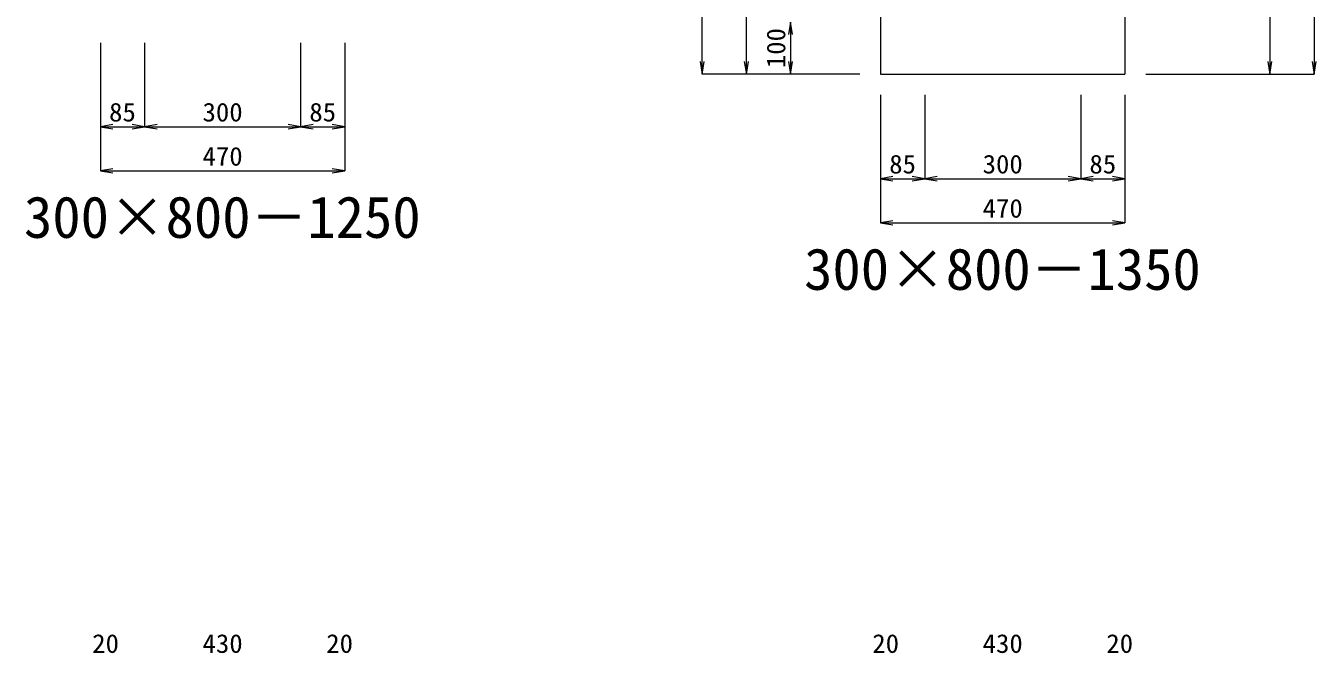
# Model space of a CAD drawing. Units: millimetres at full size. Extents: x -1809 to 57027, y -20349 to 17321.
# Drawn here: x 20022 to 22503, y -10110 to -8903 of the extents above; entities that cross this region are included whole.
import ezdxf
from ezdxf.enums import TextEntityAlignment as Align

# ---------------------------------------------------------------- set-up
doc = ezdxf.new("R2010")
doc.units = ezdxf.units.MM
doc.header["$LTSCALE"] = 50
doc.layers.add('寸法線', color=7, linetype='Continuous', lineweight=13)
doc.layers.add('本体', color=2, linetype='Continuous', lineweight=13)
doc.layers.add('文字', color=7, linetype='Continuous')
doc.styles.add('ＭＳ 明朝', font='')
doc.styles.get('ＭＳ 明朝').set_extended_font_data('MS Mincho')

# ---------------------------------------------------------------- blocks, each defined once
blk = doc.blocks.new('open_arrow')
at = {"color": 0, "linetype": 'Continuous', "lineweight": -2}
blk.add_lwpolyline([(7.5, 1.25), (0, 0), (7.5, -1.25)], dxfattribs=at)

msp = doc.modelspace()

# ---------------------------------------------------------------- linework, layer by layer
at = {"layer": '寸法線'}
for p, q in [((21322.06, -8996.05), (21322.06, -7519.05)), ((22498.78, -7551.05), (22498.78, -8996.05)), ((22413.78, -7646.05), (22413.78, -8996.05)), ((21407.06, -8996.05), (21407.06, -8446.05)), ((21492.06, -8896.05), (21492.06, -8996.05)), ((20165, -8936.07), (20165, -9097.21)), ((20165, -8936.07), (20165, -9182.21)), ((20250, -8936.07), (20250, -9097.21)), ((20250, -8936.07), (20250, -9097.21)), ((20550, -8936.07), (20550, -9097.21)), ((20550, -8936.07), (20550, -9097.21)), ((20635, -8936.07), (20635, -9097.21)), ((20635, -8936.07), (20635, -9182.21)), ((21624.98, -8996.05), (21322.06, -8996.05)), ((21624.98, -8996.05), (21407.06, -8996.05)), ((21624.98, -8996.05), (21492.06, -8996.05)), ((22175.02, -8996.05), (22413.78, -8996.05)), ((22175.02, -8996.05), (22498.78, -8996.05)), ((21665, -9036.07), (21665, -9197.21)), ((21665, -9036.07), (21665, -9282.21)), ((21750, -9036.07), (21750, -9197.21)), ((21750, -9036.07), (21750, -9197.21)), ((22050, -9036.07), (22050, -9197.21)), ((22050, -9036.07), (22050, -9197.21)), ((22135, -9036.07), (22135, -9197.21)), ((22135, -9036.07), (22135, -9282.21)), ((20165, -9097.21), (20250, -9097.21)), ((20250, -9097.21), (20550, -9097.21)), ((20550, -9097.21), (20635, -9097.21)), ((20165, -9182.21), (20635, -9182.21)), ((21665, -9197.21), (21750, -9197.21)), ((21750, -9197.21), (22050, -9197.21)), ((22050, -9197.21), (22135, -9197.21)), ((21665, -9282.21), (22135, -9282.21))]:
    msp.add_line(p, q, dxfattribs=at)
at = {"layer": '本体'}
for p, q in [((21665, -7646.05), (21665, -8996.05)), ((22135, -7646.05), (22135, -8996.05)), ((21665, -8996.05), (22135, -8996.05))]:
    msp.add_line(p, q, dxfattribs=at)

# ---------------------------------------------------------------- block references
at = {"layer": '寸法線', "xscale": 3.2, "yscale": 3.2}
for p, rotation in [((21492.06, -8896.05), 270), ((21322.06, -8996.05), 90), ((21407.06, -8996.05), 90), ((21492.06, -8996.05), 90), ((22413.78, -8996.05), 90), ((22498.78, -8996.05), 90), ((20250, -9097.21), 180), ((20550, -9097.21), 180), ((20635, -9097.21), 180), ((20635, -9182.21), 180), ((21750, -9197.21), 180), ((22050, -9197.21), 180), ((22135, -9197.21), 180), ((22135, -9282.21), 180)]:
    msp.add_blockref('open_arrow', p, dxfattribs=dict(at, rotation=rotation))
for p in [(20165, -9097.21), (20250, -9097.21), (20550, -9097.21), (20165, -9182.21), (21665, -9197.21), (21750, -9197.21), (22050, -9197.21), (21665, -9282.21)]:
    msp.add_blockref('open_arrow', p, dxfattribs=at)

# ---------------------------------------------------------------- texts
at = {"layer": '寸法線', "style": 'ＭＳ 明朝', "width": 1.05}
msp.add_text('100', height=36.03, rotation=90, dxfattribs=at).set_placement((21464.04, -8946.05), align=Align.MIDDLE_CENTER)
for s, p in [('85', (20207.5, -9069.19)), ('300', (20400, -9069.19)), ('85', (20592.5, -9069.19)), ('470', (20400, -9154.19)), ('85', (21707.5, -9169.19)), ('300', (21900, -9169.19)), ('85', (22092.5, -9169.19)), ('470', (21900, -9254.19)), ('20', (20175, -10091.36)), ('430', (20400, -10091.36)), ('20', (20625, -10091.36)), ('20', (21675, -10091.36)), ('430', (21900, -10091.36)), ('20', (22125, -10091.36))]:
    msp.add_text(s, height=36.03, dxfattribs=at).set_placement(p, align=Align.MIDDLE_CENTER)
at = {"layer": '文字', "style": 'ＭＳ 明朝'}
for s, p in [('300×800－1250', (20399.52, -9271.03)), ('300×800－1350', (21899.52, -9371.03))]:
    msp.add_text(s, height=80.06, dxfattribs=at).set_placement(p, align=Align.MIDDLE_CENTER)

doc.saveas('drawing.dxf')
